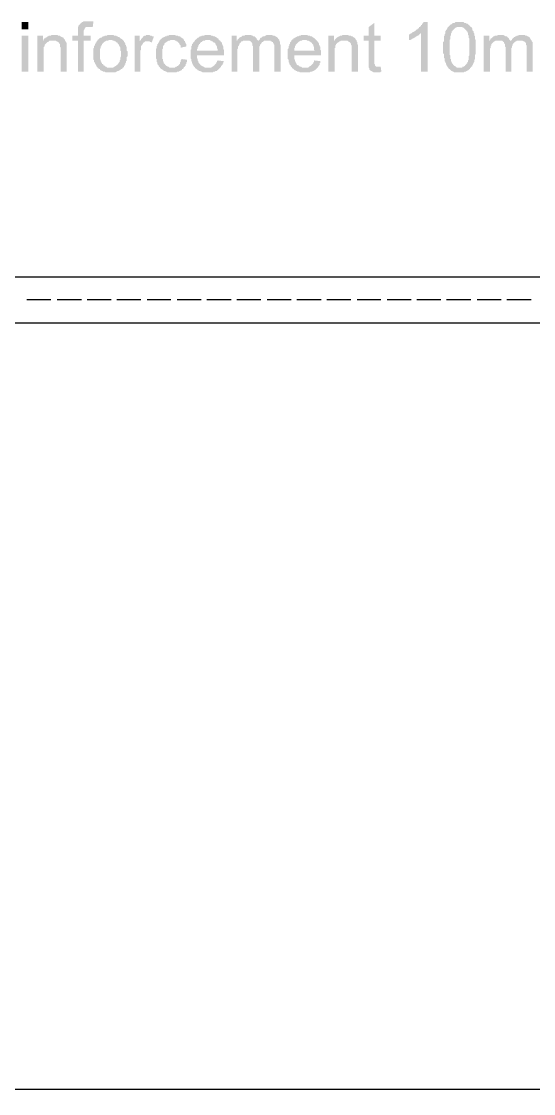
# Model space of a CAD drawing. Header units: millimetres. Extents: x 1427 to 15417, y 3138 to 22257.
# Drawn here: x 4341 to 6902, y 16894 to 22257 of the extents above; entities that cross this region are included whole.
import ezdxf

# ---------------------------------------------------------------- set-up
doc = ezdxf.new("R2010")
doc.units = ezdxf.units.MM
doc.layers.add('PDF_0', color=7, linetype='Continuous')

msp = doc.modelspace()

# ---------------------------------------------------------------- hatches: boundary and pattern name
at = {"layer": 'PDF_0', "transparency": 33554559}
for points in [[(4623.2, 22005.5), (4623.2, 22161.6), (4594.8, 22161.6), (4594.8, 22186.4), (4623.2, 22186.4), (4623.2, 22204.2), (4623.2, 22207.7), (4623.2, 22214.8), (4623.2, 22218.4), (4623.2, 22221.9), (4623.2, 22225.5), (4623.2, 22225.5), (4623.2, 22229), (4626.7, 22232.5), (4626.7, 22236.1), (4626.7, 22239.6), (4630.3, 22239.6), (4633.8, 22243.2), (4633.8, 22246.7), (4637.3, 22246.7), (4640.9, 22250.3), (4640.9, 22250.3), (4644.4, 22253.8), (4644.4, 22253.8), (4648, 22253.8), (4651.5, 22257.4), (4655.1, 22257.4), (4658.6, 22257.4), (4662.2, 22257.4), (4665.7, 22257.4), (4669.3, 22257.4), (4672.8, 22257.4), (4676.4, 22257.4), (4679.9, 22257.4), (4683.5, 22257.4), (4687, 22257.4), (4690.6, 22257.4), (4694.1, 22257.4), (4697.6, 22257.4), (4701.2, 22257.4), (4701.2, 22257.4), (4697.6, 22229), (4694.1, 22229), (4690.6, 22229), (4687, 22229), (4683.5, 22229), (4679.9, 22229), (4679.9, 22229), (4672.8, 22229), (4669.3, 22229), (4665.7, 22229), (4662.2, 22229), (4662.2, 22225.5), (4658.6, 22225.5), (4658.6, 22225.5), (4658.6, 22221.9), (4655.1, 22221.9), (4655.1, 22218.4), (4655.1, 22214.8), (4651.5, 22211.3), (4651.5, 22207.7), (4651.5, 22200.6), (4651.5, 22186.4), (4687, 22186.4), (4687, 22161.6), (4651.5, 22161.6), (4651.5, 22005.5)], [(6137.8, 22030.4), (6141.4, 22005.5), (6137.8, 22005.5), (6134.3, 22002), (6130.7, 22002), (6127.2, 22002), (6123.6, 22002), (6120.1, 22002), (6120.1, 22002), (6113, 22002), (6109.4, 22002), (6105.9, 22002), (6102.3, 22002), (6098.8, 22005.5), (6098.8, 22005.5), (6095.2, 22005.5), (6091.7, 22009.1), (6088.1, 22009.1), (6088.1, 22012.6), (6084.6, 22012.6), (6081.1, 22016.2), (6081.1, 22019.7), (6081.1, 22019.7), (6081.1, 22023.3), (6077.5, 22026.8), (6077.5, 22026.8), (6077.5, 22030.4), (6077.5, 22033.9), (6077.5, 22037.5), (6077.5, 22041), (6077.5, 22044.6), (6077.5, 22051.6), (6077.5, 22055.2), (6077.5, 22058.7), (6077.5, 22161.6), (6052.7, 22161.6), (6052.7, 22186.4), (6077.5, 22186.4), (6077.5, 22229), (6105.9, 22250.3), (6105.9, 22186.4), (6137.8, 22186.4), (6137.8, 22161.6), (6105.9, 22161.6), (6105.9, 22055.2), (6105.9, 22051.6), (6105.9, 22048.1), (6105.9, 22044.6), (6109.4, 22041), (6109.4, 22037.5), (6109.4, 22037.5), (6113, 22033.9), (6113, 22033.9), (6116.5, 22030.4), (6120.1, 22030.4), (6123.6, 22030.4), (6123.6, 22030.4), (6127.2, 22030.4), (6130.7, 22030.4), (6134.3, 22030.4), (6137.8, 22030.4)], [(6371.9, 22005.5), (6340, 22005.5), (6340, 22200.6), (6340, 22197.1), (6336.5, 22197.1), (6332.9, 22193.5), (6332.9, 22193.5), (6329.4, 22190), (6325.8, 22186.4), (6322.3, 22186.4), (6318.7, 22182.9), (6315.2, 22182.9), (6311.6, 22179.3), (6311.6, 22179.3), (6308.1, 22175.8), (6304.5, 22175.8), (6301, 22172.2), (6297.4, 22172.2), (6293.9, 22168.7), (6293.9, 22168.7), (6290.3, 22168.7), (6286.8, 22165.2), (6283.2, 22165.2), (6279.7, 22165.2), (6279.7, 22161.6), (6279.7, 22193.5), (6283.2, 22193.5), (6286.8, 22197.1), (6290.3, 22197.1), (6293.9, 22200.6), (6293.9, 22200.6), (6297.4, 22204.2), (6301, 22204.2), (6304.5, 22207.7), (6308.1, 22207.7), (6311.6, 22211.3), (6311.6, 22211.3), (6315.2, 22214.8), (6318.7, 22218.4), (6322.3, 22218.4), (6322.3, 22221.9), (6325.8, 22221.9), (6329.4, 22225.5), (6329.4, 22229), (6332.9, 22229), (6336.5, 22232.5), (6340, 22236.1), (6340, 22239.6), (6343.5, 22239.6), (6343.5, 22243.2), (6347.1, 22246.7), (6347.1, 22250.3), (6350.6, 22250.3), (6350.6, 22253.8), (6350.6, 22253.8), (6371.9, 22253.8)], [(4421, 22005.5), (4421, 22186.4), (4449.3, 22186.4), (4449.3, 22161.6), (4449.3, 22161.6), (4452.9, 22165.2), (4452.9, 22168.7), (4456.4, 22172.2), (4460, 22172.2), (4460, 22175.8), (4463.5, 22175.8), (4467.1, 22179.3), (4470.6, 22179.3), (4470.6, 22182.9), (4474.2, 22182.9), (4477.7, 22186.4), (4481.3, 22186.4), (4484.8, 22186.4), (4488.4, 22186.4), (4491.9, 22190), (4495.5, 22190), (4499, 22190), (4502.6, 22190), (4506.1, 22190), (4506.1, 22190), (4509.6, 22190), (4513.2, 22190), (4516.7, 22190), (4520.3, 22190), (4523.8, 22186.4), (4527.4, 22186.4), (4530.9, 22186.4), (4534.5, 22186.4), (4534.5, 22182.9), (4538, 22182.9), (4541.6, 22179.3), (4545.1, 22179.3), (4548.7, 22175.8), (4552.2, 22175.8), (4552.2, 22172.2), (4555.8, 22168.7), (4555.8, 22168.7), (4559.3, 22165.2), (4559.3, 22161.6), (4562.9, 22158.1), (4562.9, 22158.1), (4562.9, 22154.5), (4566.4, 22151), (4566.4, 22147.4), (4566.4, 22147.4), (4566.4, 22143.9), (4566.4, 22140.3), (4566.4, 22136.8), (4566.4, 22136.8), (4566.4, 22133.2), (4566.4, 22126.1), (4566.4, 22122.6), (4566.4, 22119), (4566.4, 22115.5), (4566.4, 22005.5), (4538, 22005.5), (4538, 22115.5), (4538, 22119), (4538, 22122.6), (4538, 22126.1), (4534.5, 22129.7), (4534.5, 22133.2), (4534.5, 22136.8), (4534.5, 22140.3), (4534.5, 22143.9), (4534.5, 22143.9), (4530.9, 22147.4), (4530.9, 22147.4), (4527.4, 22151), (4527.4, 22154.5), (4523.8, 22154.5), (4520.3, 22158.1), (4516.7, 22158.1), (4513.2, 22161.6), (4513.2, 22161.6), (4509.6, 22161.6), (4506.1, 22161.6), (4502.6, 22161.6), (4499, 22161.6), (4495.5, 22161.6), (4491.9, 22161.6), (4488.4, 22161.6), (4484.8, 22161.6), (4481.3, 22161.6), (4477.7, 22158.1), (4477.7, 22158.1), (4474.2, 22154.5), (4470.6, 22154.5), (4467.1, 22151), (4467.1, 22151), (4463.5, 22147.4), (4463.5, 22147.4), (4460, 22143.9), (4460, 22143.9), (4456.4, 22140.3), (4456.4, 22136.8), (4456.4, 22133.2), (4452.9, 22129.7), (4452.9, 22126.1), (4452.9, 22122.6), (4452.9, 22119), (4452.9, 22115.5), (4452.9, 22111.9), (4452.9, 22108.4), (4452.9, 22104.9), (4452.9, 22005.5)], [(4906.9, 22005.5), (4906.9, 22186.4), (4931.8, 22186.4), (4931.8, 22158.1), (4935.3, 22161.6), (4938.9, 22165.2), (4938.9, 22168.7), (4942.4, 22172.2), (4946, 22175.8), (4946, 22175.8), (4949.5, 22179.3), (4949.5, 22182.9), (4953, 22182.9), (4953, 22182.9), (4956.6, 22186.4), (4960.1, 22186.4), (4963.7, 22186.4), (4963.7, 22190), (4967.2, 22190), (4970.8, 22190), (4974.3, 22190), (4974.3, 22190), (4977.9, 22190), (4981.4, 22190), (4985, 22186.4), (4988.5, 22186.4), (4992.1, 22186.4), (4995.6, 22182.9), (4999.2, 22182.9), (5002.7, 22182.9), (5002.7, 22179.3), (4992.1, 22151), (4988.5, 22154.5), (4988.5, 22154.5), (4985, 22154.5), (4981.4, 22158.1), (4977.9, 22158.1), (4974.3, 22158.1), (4970.8, 22158.1), (4967.2, 22158.1), (4963.7, 22158.1), (4960.1, 22158.1), (4956.6, 22154.5), (4956.6, 22154.5), (4953, 22151), (4949.5, 22151), (4949.5, 22147.4), (4946, 22143.9), (4946, 22140.3), (4942.4, 22140.3), (4942.4, 22136.8), (4942.4, 22136.8), (4938.9, 22133.2), (4938.9, 22129.7), (4938.9, 22126.1), (4938.9, 22122.6), (4938.9, 22119), (4938.9, 22115.5), (4935.3, 22111.9), (4935.3, 22108.4), (4935.3, 22104.9), (4935.3, 22101.3), (4935.3, 22097.8), (4935.3, 22005.5)], [(5141, 22069.4), (5169.4, 22065.8), (5169.4, 22062.3), (5169.4, 22058.7), (5169.4, 22055.2), (5165.9, 22051.6), (5165.9, 22048.1), (5165.9, 22044.6), (5162.3, 22044.6), (5162.3, 22041), (5162.3, 22037.5), (5158.8, 22033.9), (5158.8, 22030.4), (5155.2, 22030.4), (5151.7, 22026.8), (5151.7, 22023.3), (5148.1, 22019.7), (5148.1, 22019.7), (5144.6, 22019.7), (5144.6, 22016.2), (5141, 22012.6), (5137.5, 22012.6), (5134, 22009.1), (5130.4, 22009.1), (5130.4, 22009.1), (5126.9, 22005.5), (5123.3, 22005.5), (5119.8, 22005.5), (5116.2, 22002), (5112.7, 22002), (5109.1, 22002), (5105.6, 22002), (5102, 22002), (5098.5, 22002), (5094.9, 22002), (5091.4, 22002), (5087.8, 22002), (5084.3, 22002), (5080.7, 22002), (5077.2, 22002), (5073.7, 22002), (5070.1, 22002), (5066.6, 22005.5), (5063, 22005.5), (5063, 22005.5), (5059.5, 22009.1), (5055.9, 22009.1), (5052.4, 22012.6), (5048.8, 22012.6), (5048.8, 22016.2), (5045.3, 22016.2), (5041.7, 22019.7), (5038.2, 22019.7), (5038.2, 22023.3), (5034.6, 22023.3), (5034.6, 22026.8), (5031.1, 22030.4), (5031.1, 22030.4), (5027.5, 22033.9), (5027.5, 22037.5), (5024, 22041), (5024, 22041), (5020.4, 22044.6), (5020.4, 22048.1), (5020.4, 22051.6), (5016.9, 22055.2), (5016.9, 22058.7), (5016.9, 22062.3), (5016.9, 22065.8), (5016.9, 22069.4), (5013.4, 22072.9), (5013.4, 22076.5), (5013.4, 22080), (5013.4, 22083.6), (5013.4, 22087.1), (5013.4, 22090.7), (5013.4, 22094.2), (5013.4, 22094.2), (5013.4, 22097.8), (5013.4, 22101.3), (5013.4, 22104.9), (5013.4, 22108.4), (5013.4, 22111.9), (5013.4, 22115.5), (5013.4, 22119), (5016.9, 22122.6), (5016.9, 22126.1), (5016.9, 22129.7), (5016.9, 22133.2), (5020.4, 22136.8), (5020.4, 22140.3), (5020.4, 22143.9), (5024, 22143.9), (5024, 22147.4), (5024, 22147.4), (5027.5, 22151), (5027.5, 22154.5), (5031.1, 22158.1), (5031.1, 22161.6), (5034.6, 22165.2), (5034.6, 22165.2), (5038.2, 22168.7), (5041.7, 22172.2), (5041.7, 22172.2), (5045.3, 22175.8), (5048.8, 22175.8), (5052.4, 22179.3), (5052.4, 22179.3), (5055.9, 22179.3), (5059.5, 22182.9), (5063, 22182.9), (5066.6, 22182.9), (5066.6, 22186.4), (5070.1, 22186.4), (5073.7, 22186.4), (5077.2, 22186.4), (5080.7, 22190), (5084.3, 22190), (5087.8, 22190), (5091.4, 22190), (5094.9, 22190), (5094.9, 22190), (5098.5, 22190), (5102, 22190), (5105.6, 22190), (5109.1, 22190), (5112.7, 22186.4), (5116.2, 22186.4), (5119.8, 22186.4), (5123.3, 22186.4), (5126.9, 22182.9), (5130.4, 22182.9), (5134, 22182.9), (5137.5, 22179.3), (5137.5, 22179.3), (5141, 22175.8), (5144.6, 22175.8), (5144.6, 22175.8), (5144.6, 22172.2), (5148.1, 22172.2), (5151.7, 22168.7), (5151.7, 22165.2), (5155.2, 22161.6), (5155.2, 22161.6), (5158.8, 22158.1), (5158.8, 22154.5), (5162.3, 22151), (5162.3, 22147.4), (5165.9, 22143.9), (5165.9, 22140.3), (5165.9, 22136.8), (5165.9, 22133.2), (5169.4, 22133.2), (5137.5, 22126.1), (5137.5, 22133.2), (5137.5, 22136.8), (5134, 22140.3), (5134, 22140.3), (5130.4, 22143.9), (5130.4, 22147.4), (5126.9, 22151), (5126.9, 22151), (5123.3, 22154.5), (5123.3, 22154.5), (5119.8, 22158.1), (5116.2, 22158.1), (5116.2, 22161.6), (5112.7, 22161.6), (5109.1, 22161.6), (5105.6, 22165.2), (5102, 22165.2), (5098.5, 22165.2), (5098.5, 22165.2), (5091.4, 22165.2), (5087.8, 22165.2), (5087.8, 22165.2), (5084.3, 22161.6), (5080.7, 22161.6), (5077.2, 22161.6), (5073.7, 22158.1), (5070.1, 22158.1), (5066.6, 22154.5), (5066.6, 22154.5), (5063, 22151), (5059.5, 22151), (5059.5, 22147.4), (5055.9, 22147.4), (5055.9, 22143.9), (5055.9, 22140.3), (5052.4, 22140.3), (5052.4, 22136.8), (5048.8, 22133.2), (5048.8, 22129.7), (5048.8, 22126.1), (5048.8, 22122.6), (5045.3, 22119), (5045.3, 22115.5), (5045.3, 22111.9), (5045.3, 22108.4), (5045.3, 22104.9), (5045.3, 22101.3), (5045.3, 22097.8), (5045.3, 22094.2), (5045.3, 22090.7), (5045.3, 22087.1), (5045.3, 22083.6), (5045.3, 22080), (5045.3, 22076.5), (5045.3, 22069.4), (5048.8, 22069.4), (5048.8, 22065.8), (5048.8, 22062.3), (5048.8, 22058.7), (5052.4, 22055.2), (5052.4, 22051.6), (5052.4, 22048.1), (5055.9, 22048.1), (5055.9, 22044.6), (5059.5, 22044.6), (5059.5, 22041), (5059.5, 22041), (5063, 22037.5), (5066.6, 22033.9), (5070.1, 22033.9), (5070.1, 22030.4), (5073.7, 22030.4), (5077.2, 22030.4), (5080.7, 22026.8), (5084.3, 22026.8), (5087.8, 22026.8), (5091.4, 22026.8), (5094.9, 22026.8), (5094.9, 22026.8), (5098.5, 22026.8), (5102, 22026.8), (5105.6, 22026.8), (5109.1, 22026.8), (5112.7, 22030.4), (5116.2, 22030.4), (5119.8, 22030.4), (5119.8, 22033.9), (5123.3, 22033.9), (5126.9, 22037.5), (5126.9, 22037.5), (5130.4, 22041), (5130.4, 22044.6), (5134, 22044.6), (5134, 22048.1), (5134, 22051.6), (5137.5, 22055.2), (5137.5, 22058.7), (5137.5, 22062.3), (5141, 22065.8), (5141, 22069.4), (5141, 22069.4)], [(5392.9, 22005.5), (5392.9, 22186.4), (5417.7, 22186.4), (5417.7, 22161.6), (5421.3, 22161.6), (5421.3, 22165.2), (5424.8, 22168.7), (5428.4, 22172.2), (5428.4, 22172.2), (5431.9, 22175.8), (5435.5, 22179.3), (5439, 22179.3), (5442.6, 22182.9), (5442.6, 22182.9), (5442.6, 22182.9), (5446.1, 22186.4), (5449.7, 22186.4), (5453.2, 22186.4), (5456.7, 22186.4), (5460.3, 22190), (5463.8, 22190), (5467.4, 22190), (5470.9, 22190), (5474.5, 22190), (5478, 22190), (5481.6, 22190), (5485.1, 22190), (5488.7, 22190), (5492.2, 22186.4), (5495.8, 22186.4), (5499.3, 22186.4), (5499.3, 22182.9), (5502.9, 22182.9), (5506.4, 22182.9), (5506.4, 22182.9), (5510, 22179.3), (5513.5, 22175.8), (5513.5, 22175.8), (5517, 22172.2), (5517, 22168.7), (5520.6, 22165.2), (5520.6, 22165.2), (5524.1, 22161.6), (5524.1, 22158.1), (5527.7, 22161.6), (5527.7, 22165.2), (5531.2, 22165.2), (5534.8, 22168.7), (5534.8, 22172.2), (5538.3, 22175.8), (5541.9, 22175.8), (5545.4, 22179.3), (5545.4, 22179.3), (5549, 22182.9), (5552.5, 22182.9), (5556.1, 22182.9), (5559.6, 22186.4), (5559.6, 22186.4), (5563.2, 22186.4), (5566.7, 22190), (5570.3, 22190), (5573.8, 22190), (5577.3, 22190), (5580.9, 22190), (5580.9, 22190), (5584.4, 22190), (5588, 22190), (5591.5, 22190), (5595.1, 22190), (5598.6, 22186.4), (5602.2, 22186.4), (5605.7, 22186.4), (5609.3, 22182.9), (5612.8, 22182.9), (5612.8, 22182.9), (5616.4, 22179.3), (5619.9, 22179.3), (5619.9, 22175.8), (5623.5, 22175.8), (5623.5, 22172.2), (5627, 22168.7), (5627, 22168.7), (5630.6, 22165.2), (5630.6, 22161.6), (5630.6, 22158.1), (5634.1, 22158.1), (5634.1, 22154.5), (5634.1, 22151), (5634.1, 22147.4), (5634.1, 22143.9), (5637.6, 22140.3), (5637.6, 22136.8), (5637.6, 22129.7), (5637.6, 22129.7), (5637.6, 22005.5), (5605.7, 22005.5), (5605.7, 22119), (5605.7, 22122.6), (5605.7, 22126.1), (5605.7, 22129.7), (5605.7, 22133.2), (5605.7, 22136.8), (5605.7, 22140.3), (5602.2, 22143.9), (5602.2, 22143.9), (5602.2, 22147.4), (5598.6, 22151), (5598.6, 22154.5), (5595.1, 22154.5), (5591.5, 22158.1), (5591.5, 22158.1), (5588, 22158.1), (5588, 22161.6), (5584.4, 22161.6), (5580.9, 22161.6), (5577.3, 22161.6), (5573.8, 22161.6), (5570.3, 22161.6), (5566.7, 22161.6), (5563.2, 22161.6), (5559.6, 22161.6), (5556.1, 22161.6), (5552.5, 22158.1), (5552.5, 22158.1), (5549, 22154.5), (5545.4, 22154.5), (5541.9, 22151), (5541.9, 22151), (5541.9, 22147.4), (5538.3, 22147.4), (5538.3, 22143.9), (5534.8, 22140.3), (5534.8, 22136.8), (5534.8, 22136.8), (5531.2, 22133.2), (5531.2, 22129.7), (5531.2, 22126.1), (5531.2, 22122.6), (5531.2, 22119), (5531.2, 22111.9), (5531.2, 22108.4), (5531.2, 22005.5), (5499.3, 22005.5), (5499.3, 22122.6), (5499.3, 22126.1), (5499.3, 22129.7), (5499.3, 22133.2), (5495.8, 22136.8), (5495.8, 22140.3), (5495.8, 22143.9), (5495.8, 22147.4), (5492.2, 22151), (5492.2, 22151), (5492.2, 22154.5), (5488.7, 22154.5), (5488.7, 22158.1), (5485.1, 22158.1), (5481.6, 22161.6), (5478, 22161.6), (5474.5, 22161.6), (5470.9, 22161.6), (5467.4, 22161.6), (5467.4, 22161.6), (5463.8, 22161.6), (5460.3, 22161.6), (5456.7, 22161.6), (5453.2, 22161.6), (5449.7, 22161.6), (5446.1, 22158.1), (5442.6, 22158.1), (5442.6, 22158.1), (5439, 22154.5), (5439, 22151), (5435.5, 22151), (5431.9, 22147.4), (5431.9, 22143.9), (5428.4, 22140.3), (5428.4, 22136.8), (5428.4, 22136.8), (5424.8, 22133.2), (5424.8, 22129.7), (5424.8, 22129.7), (5424.8, 22126.1), (5424.8, 22122.6), (5421.3, 22119), (5421.3, 22115.5), (5421.3, 22111.9), (5421.3, 22108.4), (5421.3, 22104.9), (5421.3, 22097.8), (5421.3, 22097.8), (5421.3, 22005.5)], [(5875.3, 22005.5), (5875.3, 22186.4), (5903.7, 22186.4), (5903.7, 22161.6), (5907.2, 22161.6), (5907.2, 22165.2), (5910.8, 22168.7), (5914.3, 22172.2), (5914.3, 22172.2), (5917.9, 22175.8), (5921.4, 22175.8), (5921.4, 22179.3), (5925, 22179.3), (5928.5, 22182.9), (5932.1, 22182.9), (5935.6, 22186.4), (5935.6, 22186.4), (5939.2, 22186.4), (5942.7, 22186.4), (5946.3, 22190), (5949.8, 22190), (5953.4, 22190), (5956.9, 22190), (5960.4, 22190), (5960.4, 22190), (5964, 22190), (5967.5, 22190), (5971.1, 22190), (5974.6, 22190), (5978.2, 22186.4), (5981.7, 22186.4), (5985.3, 22186.4), (5988.8, 22186.4), (5992.4, 22182.9), (5995.9, 22182.9), (5999.5, 22179.3), (6003, 22179.3), (6003, 22175.8), (6006.6, 22175.8), (6010.1, 22172.2), (6010.1, 22168.7), (6013.7, 22168.7), (6013.7, 22165.2), (6017.2, 22161.6), (6017.2, 22158.1), (6017.2, 22158.1), (6020.7, 22154.5), (6020.7, 22151), (6020.7, 22147.4), (6020.7, 22147.4), (6020.7, 22143.9), (6024.3, 22140.3), (6024.3, 22136.8), (6024.3, 22136.8), (6024.3, 22133.2), (6024.3, 22126.1), (6024.3, 22122.6), (6024.3, 22119), (6024.3, 22115.5), (6024.3, 22005.5), (5992.4, 22005.5), (5992.4, 22115.5), (5992.4, 22119), (5992.4, 22122.6), (5992.4, 22126.1), (5992.4, 22129.7), (5992.4, 22133.2), (5992.4, 22136.8), (5988.8, 22140.3), (5988.8, 22143.9), (5988.8, 22143.9), (5988.8, 22147.4), (5985.3, 22147.4), (5985.3, 22151), (5981.7, 22154.5), (5978.2, 22154.5), (5978.2, 22158.1), (5974.6, 22158.1), (5971.1, 22161.6), (5967.5, 22161.6), (5964, 22161.6), (5960.4, 22161.6), (5956.9, 22161.6), (5956.9, 22161.6), (5953.4, 22161.6), (5949.8, 22161.6), (5946.3, 22161.6), (5942.7, 22161.6), (5939.2, 22161.6), (5935.6, 22158.1), (5932.1, 22158.1), (5928.5, 22154.5), (5925, 22154.5), (5925, 22151), (5921.4, 22151), (5917.9, 22147.4), (5917.9, 22147.4), (5917.9, 22143.9), (5914.3, 22143.9), (5914.3, 22140.3), (5910.8, 22136.8), (5910.8, 22133.2), (5910.8, 22129.7), (5910.8, 22126.1), (5907.2, 22122.6), (5907.2, 22119), (5907.2, 22115.5), (5907.2, 22111.9), (5907.2, 22108.4), (5907.2, 22104.9), (5907.2, 22005.5)], [(6652.1, 22005.5), (6652.1, 22186.4), (6680.5, 22186.4), (6680.5, 22161.6), (6684.1, 22161.6), (6684.1, 22165.2), (6687.6, 22168.7), (6687.6, 22172.2), (6691.2, 22172.2), (6694.7, 22175.8), (6698.3, 22179.3), (6698.3, 22179.3), (6701.8, 22182.9), (6701.8, 22182.9), (6705.4, 22182.9), (6708.9, 22186.4), (6712.4, 22186.4), (6716, 22186.4), (6719.5, 22186.4), (6723.1, 22190), (6726.6, 22190), (6730.2, 22190), (6733.7, 22190), (6737.3, 22190), (6740.8, 22190), (6744.4, 22190), (6747.9, 22190), (6751.5, 22190), (6755, 22186.4), (6758.6, 22186.4), (6758.6, 22186.4), (6762.1, 22182.9), (6765.7, 22182.9), (6769.2, 22182.9), (6769.2, 22182.9), (6772.7, 22179.3), (6772.7, 22175.8), (6776.3, 22175.8), (6779.8, 22172.2), (6779.8, 22168.7), (6783.4, 22165.2), (6783.4, 22165.2), (6786.9, 22161.6), (6786.9, 22158.1), (6790.5, 22161.6), (6790.5, 22165.2), (6794, 22165.2), (6794, 22168.7), (6797.6, 22172.2), (6801.1, 22175.8), (6804.7, 22175.8), (6804.7, 22179.3), (6808.2, 22179.3), (6811.8, 22182.9), (6815.3, 22182.9), (6815.3, 22182.9), (6818.9, 22186.4), (6822.4, 22186.4), (6826, 22186.4), (6829.5, 22190), (6833, 22190), (6836.6, 22190), (6840.1, 22190), (6843.7, 22190), (6843.7, 22190), (6847.2, 22190), (6850.8, 22190), (6854.3, 22190), (6857.9, 22190), (6861.4, 22186.4), (6865, 22186.4), (6868.5, 22186.4), (6872.1, 22182.9), (6872.1, 22182.9), (6875.6, 22182.9), (6879.2, 22179.3), (6882.7, 22179.3), (6882.7, 22175.8), (6882.7, 22175.8), (6886.3, 22172.2), (6886.3, 22168.7), (6889.8, 22168.7), (6889.8, 22165.2), (6893.3, 22161.6), (6893.3, 22158.1), (6893.3, 22158.1), (6896.9, 22154.5), (6896.9, 22151), (6896.9, 22147.4), (6896.9, 22143.9), (6896.9, 22140.3), (6896.9, 22136.8), (6896.9, 22129.7), (6896.9, 22129.7), (6896.9, 22005.5), (6868.5, 22005.5), (6868.5, 22119), (6868.5, 22122.6), (6868.5, 22126.1), (6868.5, 22129.7), (6868.5, 22133.2), (6868.5, 22136.8), (6865, 22140.3), (6865, 22143.9), (6865, 22143.9), (6865, 22147.4), (6861.4, 22151), (6861.4, 22154.5), (6857.9, 22154.5), (6854.3, 22158.1), (6854.3, 22158.1), (6850.8, 22158.1), (6847.2, 22161.6), (6843.7, 22161.6), (6840.1, 22161.6), (6836.6, 22161.6), (6836.6, 22161.6), (6833, 22161.6), (6829.5, 22161.6), (6826, 22161.6), (6822.4, 22161.6), (6818.9, 22161.6), (6815.3, 22158.1), (6811.8, 22158.1), (6811.8, 22154.5), (6808.2, 22154.5), (6804.7, 22151), (6804.7, 22151), (6801.1, 22147.4), (6801.1, 22147.4), (6797.6, 22143.9), (6797.6, 22140.3), (6797.6, 22136.8), (6794, 22136.8), (6794, 22133.2), (6794, 22129.7), (6794, 22126.1), (6790.5, 22122.6), (6790.5, 22119), (6790.5, 22111.9), (6790.5, 22108.4), (6790.5, 22005.5), (6762.1, 22005.5), (6762.1, 22122.6), (6762.1, 22126.1), (6762.1, 22129.7), (6758.6, 22133.2), (6758.6, 22136.8), (6758.6, 22140.3), (6758.6, 22143.9), (6755, 22147.4), (6755, 22151), (6755, 22151), (6755, 22154.5), (6751.5, 22154.5), (6747.9, 22158.1), (6747.9, 22158.1), (6744.4, 22161.6), (6740.8, 22161.6), (6737.3, 22161.6), (6733.7, 22161.6), (6730.2, 22161.6), (6730.2, 22161.6), (6726.6, 22161.6), (6723.1, 22161.6), (6719.5, 22161.6), (6716, 22161.6), (6712.4, 22161.6), (6708.9, 22158.1), (6705.4, 22158.1), (6705.4, 22158.1), (6701.8, 22154.5), (6698.3, 22151), (6698.3, 22151), (6694.7, 22147.4), (6691.2, 22143.9), (6691.2, 22140.3), (6691.2, 22136.8), (6687.6, 22136.8), (6687.6, 22133.2), (6687.6, 22129.7), (6687.6, 22129.7), (6687.6, 22126.1), (6684.1, 22122.6), (6684.1, 22119), (6684.1, 22115.5), (6684.1, 22111.9), (6684.1, 22108.4), (6684.1, 22104.9), (6684.1, 22097.8), (6684.1, 22097.8), (6684.1, 22005.5)]]:
    msp.add_hatch(color=256, dxfattribs=at).paths.add_polyline_path(points)
h = msp.add_hatch(color=256, dxfattribs=at)
h.paths.add_polyline_path([(6450, 22126.1), (6450, 22133.2), (6450, 22136.8), (6450, 22140.3), (6450, 22143.9), (6450, 22147.4), (6450, 22151), (6450, 22154.5), (6453.5, 22158.1), (6453.5, 22161.6), (6453.5, 22165.2), (6453.5, 22168.7), (6453.5, 22172.3), (6453.5, 22175.8), (6453.5, 22179.3), (6453.5, 22182.9), (6457.1, 22186.4), (6457.1, 22190), (6457.1, 22190), (6457.1, 22193.5), (6460.6, 22197.1), (6460.6, 22200.6), (6460.6, 22204.2), (6460.6, 22207.7), (6464.1, 22211.3), (6464.1, 22214.8), (6467.7, 22214.8), (6467.7, 22218.4), (6471.2, 22221.9), (6471.2, 22225.5), (6474.8, 22229), (6474.8, 22229), (6478.3, 22232.6), (6481.9, 22236.1), (6481.9, 22236.1), (6485.4, 22239.6), (6485.4, 22239.6), (6489, 22243.2), (6492.5, 22243.2), (6496.1, 22246.7), (6496.1, 22246.7), (6499.6, 22250.3), (6503.2, 22250.3), (6506.7, 22250.3), (6510.3, 22253.8), (6513.8, 22253.8), (6517.4, 22253.8), (6520.9, 22253.8), (6524.4, 22253.8), (6528, 22253.8), (6531.5, 22253.8), (6531.5, 22253.8), (6535.1, 22253.8), (6538.6, 22253.8), (6542.2, 22253.8), (6545.7, 22253.8), (6549.3, 22253.8), (6552.8, 22253.8), (6556.4, 22250.3), (6559.9, 22250.3), (6563.5, 22250.3), (6567, 22246.7), (6567, 22246.7), (6570.6, 22246.7), (6574.1, 22243.2), (6574.1, 22243.2), (6577.7, 22239.6), (6581.2, 22236.1), (6584.7, 22236.1), (6584.7, 22232.6), (6588.3, 22229), (6591.8, 22229), (6591.8, 22225.5), (6591.8, 22225.5), (6595.4, 22221.9), (6595.4, 22218.4), (6595.4, 22214.8), (6598.9, 22211.3), (6598.9, 22211.3), (6602.5, 22207.7), (6602.5, 22204.2), (6602.5, 22200.6), (6606, 22197.1), (6606, 22193.5), (6606, 22190), (6606, 22186.4), (6609.6, 22182.9), (6609.6, 22182.9), (6609.6, 22179.3), (6609.6, 22175.8), (6609.6, 22172.3), (6609.6, 22168.7), (6613.1, 22165.2), (6613.1, 22161.6), (6613.1, 22158.1), (6613.1, 22154.5), (6613.1, 22151), (6613.1, 22147.4), (6613.1, 22143.9), (6613.1, 22140.3), (6613.1, 22136.8), (6613.1, 22133.2), (6613.1, 22129.7), (6613.1, 22126.1), (6613.1, 22122.6), (6613.1, 22119), (6613.1, 22115.5), (6613.1, 22112), (6613.1, 22108.4), (6613.1, 22104.9), (6613.1, 22101.3), (6613.1, 22097.8), (6613.1, 22094.2), (6609.6, 22090.7), (6609.6, 22087.1), (6609.6, 22083.6), (6609.6, 22080), (6609.6, 22076.5), (6609.6, 22072.9), (6609.6, 22069.4), (6606, 22065.8), (6606, 22065.8), (6606, 22062.3), (6606, 22058.7), (6606, 22055.2), (6602.5, 22051.7), (6602.5, 22048.1), (6598.9, 22044.6), (6598.9, 22044.6), (6598.9, 22041), (6595.4, 22037.5), (6595.4, 22033.9), (6591.8, 22030.4), (6588.3, 22026.8), (6588.3, 22026.8), (6584.7, 22023.3), (6584.7, 22019.7), (6581.2, 22019.7), (6577.7, 22016.2), (6577.7, 22016.2), (6574.1, 22012.6), (6570.6, 22012.6), (6570.6, 22009.1), (6567, 22009.1), (6563.5, 22005.5), (6559.9, 22005.5), (6556.4, 22005.5), (6552.8, 22002), (6549.3, 22002), (6549.3, 22002), (6545.7, 22002), (6542.2, 22002), (6535.1, 22002), (6531.5, 22002), (6531.5, 22002), (6528, 22002), (6524.4, 22002), (6520.9, 22002), (6517.4, 22002), (6513.8, 22002), (6510.3, 22002), (6506.7, 22002), (6503.2, 22005.5), (6503.2, 22005.5), (6499.6, 22005.5), (6496.1, 22009.1), (6492.5, 22009.1), (6489, 22012.6), (6489, 22012.6), (6485.4, 22016.2), (6481.9, 22019.7), (6478.3, 22019.7), (6478.3, 22023.3), (6474.8, 22026.8), (6474.8, 22026.8), (6474.8, 22026.8), (6471.2, 22030.4), (6471.2, 22033.9), (6467.7, 22033.9), (6467.7, 22037.5), (6467.7, 22041), (6464.1, 22041), (6464.1, 22044.6), (6464.1, 22048.1), (6460.6, 22051.7), (6460.6, 22051.7), (6460.6, 22055.2), (6457.1, 22058.7), (6457.1, 22062.3), (6457.1, 22065.8), (6457.1, 22069.4), (6457.1, 22072.9), (6453.5, 22076.5), (6453.5, 22080), (6453.5, 22083.6), (6453.5, 22087.1), (6453.5, 22090.7), (6453.5, 22094.2), (6450, 22097.8), (6450, 22101.3), (6450, 22104.9), (6450, 22108.4), (6450, 22115.5), (6450, 22119), (6450, 22122.6), (6450, 22126.1), (6450, 22126.1)], flags=0)
h.paths.add_polyline_path([(6481.9, 22126.1), (6481.9, 22122.6), (6481.9, 22119), (6481.9, 22112), (6481.9, 22108.4), (6481.9, 22104.9), (6481.9, 22101.3), (6481.9, 22094.2), (6481.9, 22090.7), (6485.4, 22087.1), (6485.4, 22083.6), (6485.4, 22080), (6485.4, 22076.5), (6485.4, 22072.9), (6485.4, 22069.4), (6489, 22069.4), (6489, 22065.8), (6489, 22062.3), (6489, 22058.7), (6489, 22058.7), (6492.5, 22055.2), (6492.5, 22051.7), (6492.5, 22051.7), (6496.1, 22048.1), (6496.1, 22048.1), (6496.1, 22044.6), (6499.6, 22044.6), (6499.6, 22041), (6503.2, 22037.5), (6506.7, 22033.9), (6510.3, 22033.9), (6510.3, 22030.4), (6513.8, 22030.4), (6517.4, 22026.8), (6520.9, 22026.8), (6524.4, 22026.8), (6528, 22026.8), (6528, 22026.8), (6531.5, 22026.8), (6535.1, 22026.8), (6538.6, 22026.8), (6542.2, 22026.8), (6545.7, 22026.8), (6545.7, 22030.4), (6549.3, 22030.4), (6552.8, 22030.4), (6556.4, 22033.9), (6559.9, 22033.9), (6559.9, 22037.5), (6563.5, 22041), (6567, 22044.6), (6567, 22044.6), (6567, 22048.1), (6570.6, 22048.1), (6570.6, 22051.7), (6570.6, 22055.2), (6574.1, 22055.2), (6574.1, 22058.7), (6574.1, 22062.3), (6574.1, 22062.3), (6577.7, 22065.8), (6577.7, 22069.4), (6577.7, 22072.9), (6577.7, 22076.5), (6577.7, 22080), (6577.7, 22083.6), (6581.2, 22087.1), (6581.2, 22090.7), (6581.2, 22094.2), (6581.2, 22097.8), (6581.2, 22101.3), (6581.2, 22108.4), (6581.2, 22112), (6581.2, 22115.5), (6581.2, 22119), (6581.2, 22126.1), (6581.2, 22126.1), (6581.2, 22133.2), (6581.2, 22136.8), (6581.2, 22143.9), (6581.2, 22147.4), (6581.2, 22151), (6581.2, 22154.5), (6581.2, 22158.1), (6581.2, 22165.2), (6581.2, 22168.7), (6581.2, 22172.3), (6577.7, 22175.8), (6577.7, 22179.3), (6577.7, 22182.9), (6577.7, 22186.4), (6577.7, 22186.4), (6574.1, 22190), (6574.1, 22193.5), (6574.1, 22197.1), (6574.1, 22197.1), (6574.1, 22200.6), (6570.6, 22204.2), (6570.6, 22204.2), (6570.6, 22207.7), (6567, 22207.7), (6567, 22211.3), (6567, 22211.3), (6563.5, 22214.8), (6559.9, 22218.4), (6556.4, 22221.9), (6556.4, 22221.9), (6552.8, 22225.5), (6549.3, 22225.5), (6545.7, 22229), (6542.2, 22229), (6542.2, 22229), (6538.6, 22229), (6535.1, 22229), (6531.5, 22229), (6528, 22229), (6524.4, 22229), (6520.9, 22229), (6517.4, 22229), (6513.8, 22225.5), (6513.8, 22225.5), (6510.3, 22225.5), (6506.7, 22221.9), (6503.2, 22218.4), (6503.2, 22218.4), (6499.6, 22214.8), (6496.1, 22211.3), (6496.1, 22211.3), (6496.1, 22207.7), (6492.5, 22207.7), (6492.5, 22204.2), (6492.5, 22200.6), (6492.5, 22200.6), (6489, 22197.1), (6489, 22193.5), (6489, 22190), (6489, 22186.4), (6485.4, 22186.4), (6485.4, 22182.9), (6485.4, 22179.3), (6485.4, 22175.8), (6485.4, 22172.3), (6485.4, 22168.7), (6481.9, 22165.2), (6481.9, 22161.6), (6481.9, 22154.5), (6481.9, 22151), (6481.9, 22147.4), (6481.9, 22143.9), (6481.9, 22140.3), (6481.9, 22133.2), (6481.9, 22129.7), (6481.9, 22126.1)], flags=0)
h = msp.add_hatch(color=256, dxfattribs=at)
h.paths.add_polyline_path([(4701.2, 22094.2), (4701.2, 22097.8), (4701.2, 22104.9), (4701.2, 22108.4), (4701.2, 22111.9), (4701.2, 22115.5), (4701.2, 22119), (4701.2, 22122.6), (4704.7, 22126.1), (4704.7, 22129.7), (4704.7, 22133.2), (4704.7, 22136.8), (4708.3, 22136.8), (4708.3, 22140.3), (4708.3, 22143.9), (4711.8, 22147.4), (4711.8, 22151), (4715.4, 22151), (4715.4, 22154.5), (4718.9, 22158.1), (4718.9, 22161.6), (4722.5, 22161.6), (4722.5, 22165.2), (4726, 22168.7), (4726, 22168.7), (4729.6, 22168.7), (4729.6, 22172.2), (4733.1, 22172.2), (4736.7, 22175.8), (4740.2, 22175.8), (4743.8, 22179.3), (4743.8, 22179.3), (4747.3, 22182.9), (4750.9, 22182.9), (4754.4, 22182.9), (4758, 22186.4), (4761.5, 22186.4), (4765, 22186.4), (4768.6, 22186.4), (4772.1, 22190), (4775.7, 22190), (4779.2, 22190), (4782.8, 22190), (4786.3, 22190), (4786.3, 22190), (4789.9, 22190), (4793.4, 22190), (4797, 22190), (4800.5, 22190), (4804.1, 22186.4), (4807.6, 22186.4), (4811.2, 22186.4), (4814.7, 22186.4), (4814.7, 22186.4), (4818.3, 22182.9), (4821.8, 22182.9), (4825.3, 22179.3), (4828.9, 22179.3), (4832.4, 22179.3), (4832.4, 22175.8), (4836, 22172.2), (4839.5, 22172.2), (4843.1, 22168.7), (4843.1, 22168.7), (4846.6, 22165.2), (4850.2, 22161.6), (4850.2, 22161.6), (4853.7, 22158.1), (4853.7, 22154.5), (4857.3, 22154.5), (4857.3, 22151), (4860.8, 22147.4), (4860.8, 22143.9), (4860.8, 22140.3), (4864.4, 22140.3), (4864.4, 22136.8), (4864.4, 22133.2), (4867.9, 22129.7), (4867.9, 22126.1), (4867.9, 22122.6), (4867.9, 22119), (4867.9, 22115.5), (4867.9, 22111.9), (4871.5, 22108.4), (4871.5, 22104.9), (4871.5, 22101.3), (4871.5, 22097.8), (4871.5, 22094.2), (4871.5, 22090.7), (4871.5, 22083.6), (4867.9, 22080), (4867.9, 22076.5), (4867.9, 22072.9), (4867.9, 22069.4), (4867.9, 22065.8), (4867.9, 22062.3), (4867.9, 22058.7), (4864.4, 22058.7), (4864.4, 22055.2), (4864.4, 22051.6), (4860.8, 22048.1), (4860.8, 22044.6), (4860.8, 22044.6), (4860.8, 22041), (4857.3, 22041), (4857.3, 22037.5), (4853.7, 22033.9), (4853.7, 22030.4), (4850.2, 22026.8), (4846.6, 22026.8), (4846.6, 22023.3), (4843.1, 22019.7), (4839.5, 22019.7), (4836, 22016.2), (4836, 22016.2), (4832.4, 22012.6), (4828.9, 22012.6), (4825.3, 22009.1), (4821.8, 22009.1), (4818.3, 22005.5), (4818.3, 22005.5), (4814.7, 22005.5), (4811.2, 22002), (4807.6, 22002), (4804.1, 22002), (4800.5, 22002), (4797, 22002), (4793.4, 22002), (4789.9, 22002), (4786.3, 22002), (4786.3, 22002), (4782.8, 22002), (4779.2, 22002), (4775.7, 22002), (4772.1, 22002), (4768.6, 22002), (4765, 22002), (4761.5, 22002), (4758, 22005.5), (4754.4, 22005.5), (4750.9, 22005.5), (4747.3, 22009.1), (4743.8, 22009.1), (4743.8, 22009.1), (4740.2, 22012.6), (4736.7, 22012.6), (4733.1, 22016.2), (4733.1, 22019.7), (4729.6, 22019.7), (4726, 22023.3), (4722.5, 22023.3), (4722.5, 22023.3), (4722.5, 22026.8), (4718.9, 22030.4), (4718.9, 22030.4), (4715.4, 22033.9), (4715.4, 22037.5), (4711.8, 22041), (4711.8, 22041), (4711.8, 22044.6), (4708.3, 22048.1), (4708.3, 22051.6), (4704.7, 22055.2), (4704.7, 22058.7), (4704.7, 22058.7), (4704.7, 22062.3), (4701.2, 22065.8), (4701.2, 22069.4), (4701.2, 22072.9), (4701.2, 22076.5), (4701.2, 22083.6), (4701.2, 22087.1), (4701.2, 22090.7), (4701.2, 22094.2), (4701.2, 22094.2)], flags=0)
h.paths.add_polyline_path([(4733.1, 22094.2), (4733.1, 22090.7), (4733.1, 22087.1), (4733.1, 22083.6), (4733.1, 22080), (4733.1, 22076.5), (4733.1, 22072.9), (4733.1, 22069.4), (4736.7, 22065.8), (4736.7, 22062.3), (4736.7, 22058.7), (4740.2, 22055.2), (4740.2, 22051.6), (4740.2, 22051.6), (4743.8, 22048.1), (4743.8, 22044.6), (4747.3, 22044.6), (4747.3, 22044.6), (4750.9, 22041), (4750.9, 22037.5), (4754.4, 22037.5), (4758, 22033.9), (4761.5, 22030.4), (4761.5, 22030.4), (4765, 22030.4), (4768.6, 22026.8), (4772.1, 22026.8), (4775.7, 22026.8), (4779.2, 22026.8), (4782.8, 22026.8), (4786.3, 22026.8), (4789.9, 22026.8), (4793.4, 22026.8), (4797, 22026.8), (4800.5, 22026.8), (4800.5, 22026.8), (4804.1, 22030.4), (4807.6, 22030.4), (4811.2, 22033.9), (4814.7, 22033.9), (4814.7, 22037.5), (4818.3, 22037.5), (4821.8, 22041), (4821.8, 22044.6), (4825.3, 22044.6), (4825.3, 22048.1), (4828.9, 22051.6), (4828.9, 22051.6), (4832.4, 22055.2), (4832.4, 22058.7), (4832.4, 22062.3), (4836, 22065.8), (4836, 22065.8), (4836, 22069.4), (4836, 22072.9), (4836, 22076.5), (4839.5, 22083.6), (4839.5, 22087.1), (4839.5, 22090.7), (4839.5, 22094.2), (4839.5, 22097.8), (4839.5, 22101.3), (4839.5, 22104.9), (4839.5, 22108.4), (4836, 22111.9), (4836, 22115.5), (4836, 22119), (4836, 22122.6), (4836, 22126.1), (4832.4, 22129.7), (4832.4, 22133.2), (4832.4, 22133.2), (4828.9, 22136.8), (4828.9, 22140.3), (4825.3, 22143.9), (4825.3, 22143.9), (4821.8, 22147.4), (4821.8, 22151), (4818.3, 22151), (4814.7, 22154.5), (4814.7, 22154.5), (4811.2, 22158.1), (4807.6, 22158.1), (4804.1, 22161.6), (4800.5, 22161.6), (4797, 22161.6), (4793.4, 22165.2), (4789.9, 22165.2), (4786.3, 22165.2), (4786.3, 22165.2), (4782.8, 22165.2), (4779.2, 22165.2), (4775.7, 22161.6), (4772.1, 22161.6), (4768.6, 22161.6), (4765, 22161.6), (4761.5, 22158.1), (4758, 22158.1), (4758, 22154.5), (4754.4, 22154.5), (4750.9, 22151), (4747.3, 22147.4), (4747.3, 22147.4), (4743.8, 22143.9), (4743.8, 22143.9), (4743.8, 22140.3), (4740.2, 22136.8), (4740.2, 22133.2), (4736.7, 22133.2), (4736.7, 22129.7), (4736.7, 22126.1), (4736.7, 22122.6), (4733.1, 22119), (4733.1, 22115.5), (4733.1, 22111.9), (4733.1, 22108.4), (4733.1, 22104.9), (4733.1, 22101.3), (4733.1, 22097.8), (4733.1, 22094.2)], flags=0)
h = msp.add_hatch(color=256, dxfattribs=at)
h.paths.add_polyline_path([(5322, 22062.3), (5353.9, 22058.7), (5350.3, 22055.2), (5350.3, 22051.6), (5350.3, 22048.1), (5346.8, 22044.6), (5346.8, 22041), (5343.2, 22037.5), (5343.2, 22037.5), (5339.7, 22033.9), (5339.7, 22030.4), (5336.1, 22026.8), (5336.1, 22026.8), (5332.6, 22023.3), (5329, 22019.7), (5329, 22019.7), (5325.5, 22016.2), (5325.5, 22016.2), (5322, 22012.6), (5318.4, 22012.6), (5318.4, 22009.1), (5314.9, 22009.1), (5311.3, 22009.1), (5307.8, 22005.5), (5304.2, 22005.5), (5300.7, 22005.5), (5297.1, 22002), (5293.6, 22002), (5293.6, 22002), (5290, 22002), (5282.9, 22002), (5279.4, 22002), (5275.8, 22002), (5272.3, 22002), (5272.3, 22002), (5268.7, 22002), (5265.2, 22002), (5261.7, 22002), (5258.1, 22002), (5254.6, 22002), (5251, 22002), (5247.5, 22002), (5243.9, 22005.5), (5240.4, 22005.5), (5236.8, 22005.5), (5236.8, 22009.1), (5233.3, 22009.1), (5229.7, 22009.1), (5226.2, 22012.6), (5222.6, 22012.6), (5222.6, 22016.2), (5219.1, 22016.2), (5215.5, 22019.7), (5212, 22023.3), (5212, 22023.3), (5208.4, 22023.3), (5208.4, 22026.8), (5204.9, 22030.4), (5204.9, 22030.4), (5201.4, 22033.9), (5201.4, 22037.5), (5197.8, 22041), (5197.8, 22041), (5197.8, 22044.6), (5194.3, 22048.1), (5194.3, 22051.6), (5194.3, 22055.2), (5190.7, 22058.7), (5190.7, 22062.3), (5190.7, 22065.8), (5190.7, 22069.4), (5187.2, 22072.9), (5187.2, 22076.5), (5187.2, 22080), (5187.2, 22083.6), (5187.2, 22087.1), (5187.2, 22090.7), (5187.2, 22094.2), (5187.2, 22097.8), (5187.2, 22101.3), (5187.2, 22104.9), (5187.2, 22108.4), (5187.2, 22111.9), (5187.2, 22115.5), (5190.7, 22119), (5190.7, 22122.6), (5190.7, 22126.1), (5190.7, 22129.7), (5190.7, 22133.2), (5194.3, 22136.8), (5194.3, 22140.3), (5194.3, 22143.9), (5197.8, 22143.9), (5197.8, 22147.4), (5201.4, 22151), (5201.4, 22154.5), (5204.9, 22154.5), (5204.9, 22158.1), (5208.4, 22161.6), (5208.4, 22165.2), (5212, 22165.2), (5212, 22168.7), (5215.5, 22168.7), (5219.1, 22172.2), (5219.1, 22172.2), (5222.6, 22175.8), (5226.2, 22175.8), (5229.7, 22179.3), (5229.7, 22179.3), (5233.3, 22182.9), (5236.8, 22182.9), (5240.4, 22182.9), (5243.9, 22186.4), (5247.5, 22186.4), (5251, 22186.4), (5254.6, 22186.4), (5258.1, 22190), (5261.7, 22190), (5265.2, 22190), (5268.7, 22190), (5272.3, 22190), (5272.3, 22190), (5275.8, 22190), (5279.4, 22190), (5282.9, 22190), (5286.5, 22190), (5290, 22186.4), (5293.6, 22186.4), (5297.1, 22186.4), (5297.1, 22186.4), (5300.7, 22182.9), (5304.2, 22182.9), (5307.8, 22182.9), (5311.3, 22179.3), (5314.9, 22179.3), (5314.9, 22175.8), (5318.4, 22175.8), (5322, 22172.2), (5325.5, 22172.2), (5325.5, 22168.7), (5329, 22165.2), (5329, 22165.2), (5332.6, 22161.6), (5336.1, 22161.6), (5336.1, 22158.1), (5339.7, 22154.5), (5339.7, 22154.5), (5343.2, 22151), (5343.2, 22147.4), (5343.2, 22143.9), (5346.8, 22140.3), (5346.8, 22136.8), (5346.8, 22136.8), (5350.3, 22133.2), (5350.3, 22129.7), (5350.3, 22126.1), (5350.3, 22122.6), (5350.3, 22119), (5353.9, 22115.5), (5353.9, 22111.9), (5353.9, 22108.4), (5353.9, 22104.9), (5353.9, 22101.3), (5353.9, 22094.2), (5353.9, 22094.2), (5353.9, 22094.2), (5353.9, 22087.1), (5353.9, 22087.1), (5219.1, 22087.1), (5219.1, 22083.6), (5219.1, 22080), (5219.1, 22076.5), (5219.1, 22072.9), (5222.6, 22069.4), (5222.6, 22065.8), (5222.6, 22062.3), (5226.2, 22058.7), (5226.2, 22055.2), (5226.2, 22051.6), (5229.7, 22051.6), (5229.7, 22048.1), (5233.3, 22044.6), (5233.3, 22041), (5236.8, 22041), (5236.8, 22037.5), (5240.4, 22037.5), (5243.9, 22033.9), (5247.5, 22033.9), (5247.5, 22030.4), (5251, 22030.4), (5254.6, 22030.4), (5258.1, 22026.8), (5261.7, 22026.8), (5265.2, 22026.8), (5268.7, 22026.8), (5272.3, 22026.8), (5272.3, 22026.8), (5275.8, 22026.8), (5279.4, 22026.8), (5282.9, 22026.8), (5286.5, 22026.8), (5290, 22026.8), (5293.6, 22030.4), (5297.1, 22030.4), (5300.7, 22033.9), (5300.7, 22033.9), (5304.2, 22037.5), (5307.8, 22037.5), (5307.8, 22041), (5311.3, 22044.6), (5311.3, 22044.6), (5314.9, 22048.1), (5314.9, 22051.6), (5318.4, 22055.2), (5318.4, 22058.7), (5322, 22062.3), (5322, 22062.3)], flags=0)
h.paths.add_polyline_path([(5219.1, 22111.9), (5322, 22111.9), (5322, 22115.5), (5322, 22119), (5318.4, 22126.1), (5318.4, 22129.7), (5318.4, 22129.7), (5318.4, 22133.2), (5314.9, 22136.8), (5314.9, 22140.3), (5311.3, 22143.9), (5311.3, 22143.9), (5311.3, 22147.4), (5307.8, 22151), (5304.2, 22151), (5300.7, 22154.5), (5300.7, 22154.5), (5297.1, 22158.1), (5293.6, 22158.1), (5290, 22161.6), (5286.5, 22161.6), (5286.5, 22161.6), (5282.9, 22165.2), (5279.4, 22165.2), (5275.8, 22165.2), (5272.3, 22165.2), (5268.7, 22165.2), (5265.2, 22165.2), (5261.7, 22165.2), (5258.1, 22161.6), (5254.6, 22161.6), (5251, 22161.6), (5247.5, 22158.1), (5243.9, 22158.1), (5243.9, 22154.5), (5240.4, 22154.5), (5236.8, 22151), (5236.8, 22151), (5233.3, 22147.4), (5233.3, 22143.9), (5229.7, 22143.9), (5229.7, 22140.3), (5226.2, 22136.8), (5226.2, 22133.2), (5222.6, 22129.7), (5222.6, 22129.7), (5222.6, 22126.1), (5222.6, 22122.6), (5219.1, 22119), (5219.1, 22115.5), (5219.1, 22111.9)], flags=0)
h = msp.add_hatch(color=256, dxfattribs=at)
h.paths.add_polyline_path([(5804.4, 22062.3), (5836.3, 22058.7), (5836.3, 22055.2), (5836.3, 22051.6), (5832.7, 22048.1), (5832.7, 22044.6), (5832.7, 22041), (5829.2, 22037.5), (5829.2, 22037.5), (5825.7, 22033.9), (5825.7, 22030.4), (5822.1, 22026.8), (5822.1, 22026.8), (5818.6, 22023.3), (5815, 22019.7), (5815, 22019.7), (5811.5, 22016.2), (5811.5, 22016.2), (5807.9, 22012.6), (5804.4, 22012.6), (5800.8, 22009.1), (5800.8, 22009.1), (5797.3, 22009.1), (5793.7, 22005.5), (5790.2, 22005.5), (5786.6, 22005.5), (5783.1, 22002), (5779.5, 22002), (5776, 22002), (5772.4, 22002), (5768.9, 22002), (5765.4, 22002), (5761.8, 22002), (5758.3, 22002), (5758.3, 22002), (5754.7, 22002), (5751.2, 22002), (5747.6, 22002), (5744.1, 22002), (5740.5, 22002), (5737, 22002), (5733.4, 22002), (5729.9, 22005.5), (5726.3, 22005.5), (5722.8, 22005.5), (5719.2, 22009.1), (5715.7, 22009.1), (5715.7, 22009.1), (5712.1, 22012.6), (5708.6, 22012.6), (5705.1, 22016.2), (5705.1, 22016.2), (5701.5, 22019.7), (5698, 22023.3), (5698, 22023.3), (5694.4, 22023.3), (5694.4, 22026.8), (5690.9, 22030.4), (5690.9, 22030.4), (5687.3, 22033.9), (5687.3, 22037.5), (5683.8, 22041), (5683.8, 22041), (5680.2, 22044.6), (5680.2, 22048.1), (5680.2, 22051.6), (5676.7, 22055.2), (5676.7, 22058.7), (5676.7, 22062.3), (5676.7, 22065.8), (5673.1, 22069.4), (5673.1, 22072.9), (5673.1, 22076.5), (5673.1, 22080), (5673.1, 22083.6), (5673.1, 22087.1), (5673.1, 22090.7), (5673.1, 22094.2), (5673.1, 22097.8), (5673.1, 22101.3), (5673.1, 22104.9), (5673.1, 22108.4), (5673.1, 22111.9), (5673.1, 22115.5), (5673.1, 22119), (5676.7, 22122.6), (5676.7, 22126.1), (5676.7, 22129.7), (5676.7, 22133.2), (5680.2, 22136.8), (5680.2, 22140.3), (5680.2, 22143.9), (5683.8, 22143.9), (5683.8, 22147.4), (5683.8, 22151), (5687.3, 22154.5), (5687.3, 22154.5), (5690.9, 22158.1), (5690.9, 22161.6), (5694.4, 22165.2), (5694.4, 22165.2), (5698, 22168.7), (5701.5, 22168.7), (5701.5, 22172.2), (5705.1, 22172.2), (5708.6, 22175.8), (5712.1, 22175.8), (5712.1, 22179.3), (5715.7, 22179.3), (5719.2, 22182.9), (5722.8, 22182.9), (5726.3, 22182.9), (5729.9, 22186.4), (5733.4, 22186.4), (5733.4, 22186.4), (5737, 22186.4), (5740.5, 22190), (5744.1, 22190), (5747.6, 22190), (5751.2, 22190), (5754.7, 22190), (5758.3, 22190), (5761.8, 22190), (5765.4, 22190), (5768.9, 22190), (5772.4, 22190), (5772.4, 22186.4), (5776, 22186.4), (5779.5, 22186.4), (5783.1, 22186.4), (5786.6, 22182.9), (5790.2, 22182.9), (5793.7, 22182.9), (5797.3, 22179.3), (5797.3, 22179.3), (5800.8, 22175.8), (5804.4, 22175.8), (5807.9, 22172.2), (5807.9, 22172.2), (5811.5, 22168.7), (5815, 22165.2), (5815, 22165.2), (5818.6, 22161.6), (5818.6, 22161.6), (5822.1, 22158.1), (5822.1, 22154.5), (5825.7, 22154.5), (5825.7, 22151), (5829.2, 22147.4), (5829.2, 22143.9), (5829.2, 22140.3), (5832.7, 22136.8), (5832.7, 22136.8), (5832.7, 22133.2), (5836.3, 22129.7), (5836.3, 22126.1), (5836.3, 22122.6), (5836.3, 22119), (5836.3, 22115.5), (5839.8, 22111.9), (5839.8, 22108.4), (5839.8, 22104.9), (5839.8, 22101.3), (5839.8, 22094.2), (5839.8, 22094.2), (5839.8, 22094.2), (5839.8, 22087.1), (5839.8, 22087.1), (5705.1, 22087.1), (5705.1, 22083.6), (5705.1, 22080), (5705.1, 22076.5), (5705.1, 22072.9), (5705.1, 22069.4), (5708.6, 22065.8), (5708.6, 22062.3), (5708.6, 22058.7), (5712.1, 22055.2), (5712.1, 22051.6), (5712.1, 22051.6), (5715.7, 22048.1), (5715.7, 22044.6), (5719.2, 22041), (5719.2, 22041), (5722.8, 22037.5), (5726.3, 22037.5), (5729.9, 22033.9), (5729.9, 22033.9), (5733.4, 22030.4), (5737, 22030.4), (5740.5, 22030.4), (5744.1, 22026.8), (5747.6, 22026.8), (5751.2, 22026.8), (5754.7, 22026.8), (5758.3, 22026.8), (5758.3, 22026.8), (5761.8, 22026.8), (5765.4, 22026.8), (5768.9, 22026.8), (5772.4, 22026.8), (5776, 22026.8), (5779.5, 22030.4), (5783.1, 22030.4), (5783.1, 22033.9), (5786.6, 22033.9), (5790.2, 22037.5), (5790.2, 22037.5), (5793.7, 22041), (5797.3, 22044.6), (5797.3, 22044.6), (5800.8, 22048.1), (5800.8, 22051.6), (5804.4, 22055.2), (5804.4, 22058.7), (5804.4, 22062.3), (5804.4, 22062.3)], flags=0)
h.paths.add_polyline_path([(5705.1, 22111.9), (5807.9, 22111.9), (5804.4, 22115.5), (5804.4, 22119), (5804.4, 22126.1), (5804.4, 22129.7), (5804.4, 22129.7), (5800.8, 22133.2), (5800.8, 22136.8), (5800.8, 22140.3), (5797.3, 22143.9), (5797.3, 22143.9), (5793.7, 22147.4), (5793.7, 22151), (5790.2, 22151), (5786.6, 22154.5), (5786.6, 22154.5), (5783.1, 22158.1), (5779.5, 22158.1), (5776, 22161.6), (5772.4, 22161.6), (5768.9, 22161.6), (5765.4, 22165.2), (5761.8, 22165.2), (5758.3, 22165.2), (5758.3, 22165.2), (5754.7, 22165.2), (5751.2, 22165.2), (5747.6, 22165.2), (5744.1, 22161.6), (5740.5, 22161.6), (5737, 22161.6), (5733.4, 22158.1), (5729.9, 22158.1), (5726.3, 22154.5), (5726.3, 22154.5), (5722.8, 22151), (5722.8, 22151), (5719.2, 22147.4), (5715.7, 22143.9), (5715.7, 22143.9), (5712.1, 22140.3), (5712.1, 22136.8), (5708.6, 22133.2), (5708.6, 22129.7), (5708.6, 22129.7), (5708.6, 22126.1), (5705.1, 22122.6), (5705.1, 22119), (5705.1, 22115.5), (5705.1, 22111.9)], flags=0)

# ---------------------------------------------------------------- linework, layer by layer
at = {"layer": 'PDF_0', "lineweight": 25}
for points in [[(11167.3, 20979.6), (11167.3, 4698.7), (2938.1, 4698.7), (2938.1, 20979.6)], [(10940.3, 20749), (10940.3, 16914.7), (3168.7, 16914.7), (3168.7, 20749)]]:
    msp.add_lwpolyline(points, close=True, dxfattribs=at)
for points in [[(4367.6, 20866.1), (4488.2, 20866.1)], [(4520.1, 20866.1), (4640.7, 20866.1)], [(4669.1, 20866.1), (4789.7, 20866.1)], [(4818.1, 20866.1), (4938.7, 20866.1)], [(4970.6, 20866.1), (5087.7, 20866.1)], [(5119.6, 20866.1), (5240.2, 20866.1)], [(5268.6, 20866.1), (5389.2, 20866.1)], [(5417.5, 20866.1), (5538.1, 20866.1)], [(5570.1, 20866.1), (5690.7, 20866.1)], [(5719, 20866.1), (5839.6, 20866.1)], [(5868, 20866.1), (5988.6, 20866.1)], [(6020.5, 20866.1), (6137.6, 20866.1)], [(6169.5, 20866.1), (6290.1, 20866.1)], [(6318.5, 20866.1), (6439.1, 20866.1)], [(6467.5, 20866.1), (6588.1, 20866.1)], [(6620, 20866.1), (6740.6, 20866.1)], [(6768.9, 20866.1), (6889.5, 20866.1)]]:
    msp.add_lwpolyline(points, dxfattribs=at)
at = {"layer": 'PDF_0', "lineweight": 25, "transparency": 33554559}
for points in [[(4342.9, 22218.4), (4342.9, 22253.8), (4374.9, 22218.4), (4374.9, 22253.8)], [(4342.9, 22005.5), (4342.9, 22186.4), (4374.9, 22005.5), (4374.9, 22186.4)]]:
    msp.add_solid(points, dxfattribs=at)

doc.saveas('drawing.dxf')
